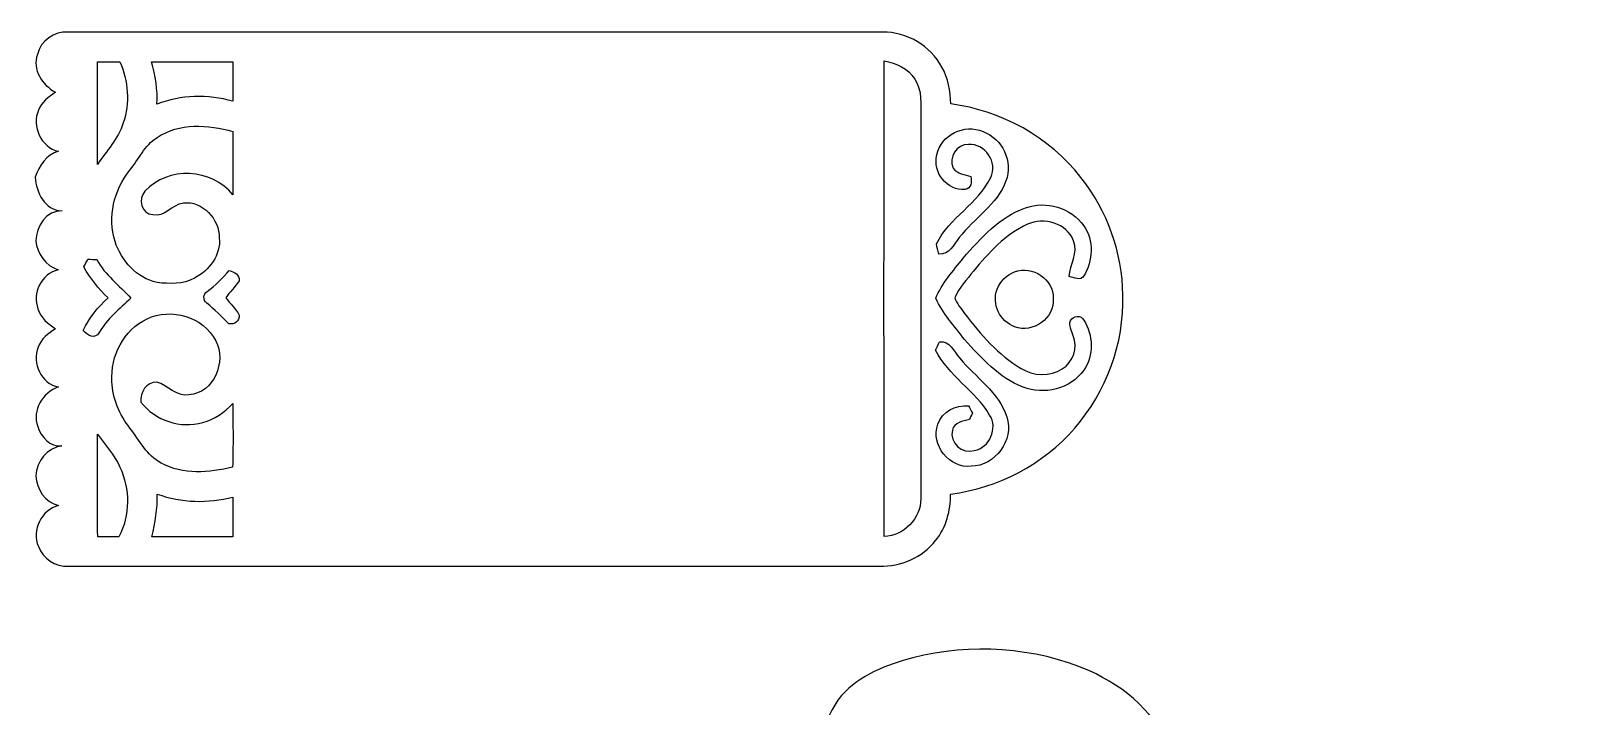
# Model space of a CAD drawing. Header units: centimetres. Extents: x -9.6 to 9.5, y -11.3 to 11.4.
# Drawn here: x -9.59 to 9.55, y 3.05 to 11.36 of the extents above; entities that cross this region are included whole.
import ezdxf

# ---------------------------------------------------------------- set-up
doc = ezdxf.new("R2010")
doc.units = ezdxf.units.CM
doc.header["$MEASUREMENT"] = 0
doc.layers.add('Camada 1', color=7, linetype='Continuous')

msp = doc.modelspace()

# ---------------------------------------------------------------- linework, layer by layer
at = {"layer": 'Camada 1', "color": 156}
for points, knots in [([(-9.51476, 11.07722), (-9.47701, 11.24514), (-9.31015, 11.36332), (-9.13977, 11.35097), (-9.13977, 11.35097), (-5.79895, 11.35133), (-2.45816, 11.35133), (0.88265, 11.35097), (0.88265, 11.35097), (1.18039, 11.35661), (1.47319, 11.18411), (1.61325, 10.92129), (1.61325, 10.92129), (1.69262, 10.78406), (1.71626, 10.62355), (1.7212, 10.46726), (1.7212, 10.46726), (2.34597, 10.38718), (2.93546, 10.06192), (3.32317, 9.56415), (3.32317, 9.56415), (3.64842, 9.15493), (3.8347, 8.6367), (3.83998, 8.11388), (3.83998, 8.11388), (3.85585, 7.52122), (3.63996, 6.92431), (3.24696, 6.47982), (3.24696, 6.47982), (2.86244, 6.03108), (2.30575, 5.74216), (1.72084, 5.66807), (1.72084, 5.66807), (1.72013, 5.46417), (1.66722, 5.25568), (1.53599, 5.09551), (1.53599, 5.09551), (1.37407, 4.88772), (1.10842, 4.77414), (0.84701, 4.77906), (0.84701, 4.77906), (-2.48108, 4.78013), (-5.80918, 4.77906), (-9.13729, 4.77979), (-9.13729, 4.77979), (-9.29604, 4.77237), (-9.44809, 4.87574), (-9.50382, 5.0232), (-9.50382, 5.0232), (-9.59167, 5.21935), (-9.46608, 5.47616), (-9.25653, 5.52626), (-9.25653, 5.52626), (-9.42199, 5.56541), (-9.52888, 5.72805), (-9.53487, 5.89209), (-9.53487, 5.89209), (-9.525, 6.07024), (-9.40011, 6.23675), (-9.21596, 6.26039), (-9.21596, 6.26039), (-9.3599, 6.24451), (-9.47243, 6.37117), (-9.50983, 6.49851), (-9.50983, 6.49851), (-9.5885, 6.69536), (-9.4495, 6.92114), (-9.25688, 6.9857), (-9.25688, 6.9857), (-9.46819, 7.02168), (-9.59026, 7.2831), (-9.50559, 7.4736), (-9.50559, 7.4736), (-9.4742, 7.57943), (-9.38141, 7.64575), (-9.29145, 7.69937), (-9.29145, 7.69937), (-9.38176, 7.76216), (-9.47842, 7.83342), (-9.50877, 7.94526), (-9.50877, 7.94526), (-9.58567, 8.13505), (-9.46361, 8.3827), (-9.26006, 8.42539), (-9.26006, 8.42539), (-9.41317, 8.47831), (-9.52394, 8.62223), (-9.53452, 8.78416), (-9.53452, 8.78416), (-9.52993, 8.95914), (-9.40716, 9.15846), (-9.21278, 9.15281), (-9.21278, 9.15281), (-9.42657, 9.16269), (-9.5324, 9.37577), (-9.54158, 9.56556), (-9.54158, 9.56556), (-9.49606, 9.70597), (-9.40787, 9.84355), (-9.25723, 9.88483), (-9.25723, 9.88483), (-9.46925, 9.93386), (-9.59343, 10.19527), (-9.50101, 10.39106), (-9.50101, 10.39106), (-9.46784, 10.49196), (-9.37436, 10.55088), (-9.29498, 10.61261), (-9.29498, 10.61261), (-9.45515, 10.70045), (-9.58461, 10.89166), (-9.51476, 11.07722)], [0, 0, 0, 0, 0.03448276, 0.03448276, 0.03448276, 0.03448276, 0.06896552, 0.06896552, 0.06896552, 0.06896552, 0.10344828, 0.10344828, 0.10344828, 0.10344828, 0.13793103, 0.13793103, 0.13793103, 0.13793103, 0.17241379, 0.17241379, 0.17241379, 0.17241379, 0.20689655, 0.20689655, 0.20689655, 0.20689655, 0.24137931, 0.24137931, 0.24137931, 0.24137931, 0.27586207, 0.27586207, 0.27586207, 0.27586207, 0.31034483, 0.31034483, 0.31034483, 0.31034483, 0.34482759, 0.34482759, 0.34482759, 0.34482759, 0.37931034, 0.37931034, 0.37931034, 0.37931034, 0.4137931, 0.4137931, 0.4137931, 0.4137931, 0.44827586, 0.44827586, 0.44827586, 0.44827586, 0.48275862, 0.48275862, 0.48275862, 0.48275862, 0.51724138, 0.51724138, 0.51724138, 0.51724138, 0.55172414, 0.55172414, 0.55172414, 0.55172414, 0.5862069, 0.5862069, 0.5862069, 0.5862069, 0.62068966, 0.62068966, 0.62068966, 0.62068966, 0.65517241, 0.65517241, 0.65517241, 0.65517241, 0.68965517, 0.68965517, 0.68965517, 0.68965517, 0.72413793, 0.72413793, 0.72413793, 0.72413793, 0.75862069, 0.75862069, 0.75862069, 0.75862069, 0.79310345, 0.79310345, 0.79310345, 0.79310345, 0.82758621, 0.82758621, 0.82758621, 0.82758621, 0.86206897, 0.86206897, 0.86206897, 0.86206897, 0.89655172, 0.89655172, 0.89655172, 0.89655172, 0.93103448, 0.93103448, 0.93103448, 0.93103448, 1, 1, 1, 1]), ([(-8.77817, 10.9869), (-8.77817, 10.9869), (-8.77817, 10.9869), (-8.77817, 10.9869), (-8.77817, 10.9869), (-8.77746, 10.56569), (-8.77782, 10.14483), (-8.77782, 9.72361), (-8.77782, 9.72361), (-8.66562, 9.88907), (-8.51958, 10.03793), (-8.46137, 10.23408), (-8.46137, 10.23408), (-8.37353, 10.47855), (-8.40069, 10.74984), (-8.50018, 10.98655), (-8.50018, 10.98655), (-8.59296, 10.9869), (-8.68538, 10.9869), (-8.77817, 10.9869)], [0, 0, 0, 0, 0.16666667, 0.16666667, 0.16666667, 0.16666667, 0.33333333, 0.33333333, 0.33333333, 0.33333333, 0.5, 0.5, 0.5, 0.5, 0.66666667, 0.66666667, 0.66666667, 0.66666667, 1, 1, 1, 1]), ([(-8.11106, 10.9869), (-8.11106, 10.9869), (-8.11106, 10.9869), (-8.11106, 10.9869), (-8.11106, 10.9869), (-8.0645, 10.81651), (-8.03345, 10.64119), (-8.04615, 10.46373), (-8.04615, 10.46373), (-7.74876, 10.57839), (-7.4168, 10.58967), (-7.11129, 10.50008), (-7.11129, 10.50008), (-7.10917, 10.6627), (-7.10988, 10.82498), (-7.10952, 10.98726), (-7.10952, 10.98726), (-7.44326, 10.98655), (-7.77733, 10.98726), (-8.11106, 10.9869)], [0, 0, 0, 0, 0.16666667, 0.16666667, 0.16666667, 0.16666667, 0.33333333, 0.33333333, 0.33333333, 0.33333333, 0.5, 0.5, 0.5, 0.5, 0.66666667, 0.66666667, 0.66666667, 0.66666667, 1, 1, 1, 1]), ([(0.9024, 10.99784), (0.9024, 10.99784), (0.9024, 10.99784), (0.9024, 10.99784), (0.9024, 10.99784), (0.89992, 9.04769), (0.89992, 7.09753), (0.9024, 5.14738), (0.9024, 5.14738), (1.14511, 5.15267), (1.35431, 5.36609), (1.3529, 5.60846), (1.3529, 5.60846), (1.35395, 7.17232), (1.35254, 8.73653), (1.35361, 10.30075), (1.35361, 10.30075), (1.3522, 10.4588), (1.37371, 10.63201), (1.27952, 10.77066), (1.27952, 10.77066), (1.20227, 10.90682), (1.0481, 10.96715), (0.9024, 10.99784)], [0, 0, 0, 0, 0.14285714, 0.14285714, 0.14285714, 0.14285714, 0.28571429, 0.28571429, 0.28571429, 0.28571429, 0.42857143, 0.42857143, 0.42857143, 0.42857143, 0.57142857, 0.57142857, 0.57142857, 0.57142857, 0.71428571, 0.71428571, 0.71428571, 0.71428571, 1, 1, 1, 1]), ([(-8.04368, 10.05451), (-8.04368, 10.05451), (-8.04368, 10.05451), (-8.04368, 10.05451), (-8.04368, 10.05451), (-8.19784, 9.95785), (-8.2691, 9.78358), (-8.382, 9.64847), (-8.382, 9.64847), (-8.57532, 9.40787), (-8.6554, 9.07308), (-8.5612, 8.7757), (-8.5612, 8.7757), (-8.48395, 8.53898), (-8.29345, 8.32449), (-8.04403, 8.26946), (-8.04403, 8.26946), (-7.89023, 8.255), (-7.72195, 8.24335), (-7.58296, 8.32449), (-7.58296, 8.32449), (-7.40163, 8.41622), (-7.25594, 8.60918), (-7.27779, 8.82015), (-7.27779, 8.82015), (-7.27709, 9.04804), (-7.48135, 9.27981), (-7.71983, 9.24912), (-7.71983, 9.24912), (-7.85953, 9.2329), (-7.94843, 9.07379), (-8.0973, 9.10554), (-8.0973, 9.10554), (-8.23453, 9.10695), (-8.28181, 9.3038), (-8.19255, 9.3927), (-8.19255, 9.3927), (-7.91139, 9.70386), (-7.36917, 9.67598), (-7.11059, 9.3479), (-7.11059, 9.3479), (-7.10988, 9.6079), (-7.10881, 9.86754), (-7.11093, 10.12754), (-7.11093, 10.12754), (-7.41432, 10.21468), (-7.76993, 10.23725), (-8.04368, 10.05451)], [0, 0, 0, 0, 0.07692308, 0.07692308, 0.07692308, 0.07692308, 0.15384615, 0.15384615, 0.15384615, 0.15384615, 0.23076923, 0.23076923, 0.23076923, 0.23076923, 0.30769231, 0.30769231, 0.30769231, 0.30769231, 0.38461538, 0.38461538, 0.38461538, 0.38461538, 0.46153846, 0.46153846, 0.46153846, 0.46153846, 0.53846154, 0.53846154, 0.53846154, 0.53846154, 0.61538462, 0.61538462, 0.61538462, 0.61538462, 0.69230769, 0.69230769, 0.69230769, 0.69230769, 0.76923077, 0.76923077, 0.76923077, 0.76923077, 0.84615385, 0.84615385, 0.84615385, 0.84615385, 1, 1, 1, 1]), ([(1.55187, 9.84073), (1.55187, 9.84073), (1.55187, 9.84073), (1.55187, 9.84073), (1.55187, 9.84073), (1.49224, 9.62836), (1.67852, 9.3987), (1.89723, 9.41317), (1.89723, 9.41317), (1.98084, 9.42622), (1.97555, 9.50806), (1.97097, 9.57473), (1.97097, 9.57473), (1.89618, 9.60296), (1.79846, 9.60437), (1.7519, 9.67916), (1.7519, 9.67916), (1.6898, 9.80863), (1.79599, 9.97479), (1.93957, 9.96809), (1.93957, 9.96809), (2.14312, 9.98748), (2.30786, 9.74478), (2.21368, 9.56239), (2.21368, 9.56239), (2.05916, 9.23959), (1.7032, 9.06886), (1.54693, 8.74606), (1.54693, 8.74606), (1.55363, 8.70408), (1.56316, 8.6621), (1.5748, 8.62047), (1.5748, 8.62047), (1.70744, 8.60848), (1.75401, 8.73936), (1.82633, 8.82227), (1.82633, 8.82227), (2.01153, 9.05933), (2.29129, 9.22867), (2.40135, 9.51934), (2.40135, 9.51934), (2.49061, 9.75536), (2.35795, 10.04393), (2.11949, 10.12684), (2.11949, 10.12684), (1.89335, 10.2302), (1.59843, 10.08732), (1.55187, 9.84073)], [0, 0, 0, 0, 0.07692308, 0.07692308, 0.07692308, 0.07692308, 0.15384615, 0.15384615, 0.15384615, 0.15384615, 0.23076923, 0.23076923, 0.23076923, 0.23076923, 0.30769231, 0.30769231, 0.30769231, 0.30769231, 0.38461538, 0.38461538, 0.38461538, 0.38461538, 0.46153846, 0.46153846, 0.46153846, 0.46153846, 0.53846154, 0.53846154, 0.53846154, 0.53846154, 0.61538462, 0.61538462, 0.61538462, 0.61538462, 0.69230769, 0.69230769, 0.69230769, 0.69230769, 0.76923077, 0.76923077, 0.76923077, 0.76923077, 0.84615385, 0.84615385, 0.84615385, 0.84615385, 1, 1, 1, 1]), ([(2.63983, 9.18738), (2.63983, 9.18738), (2.63983, 9.18738), (2.63983, 9.18738), (2.63983, 9.18738), (2.32163, 9.07768), (2.09232, 8.81556), (1.87501, 8.57179), (1.87501, 8.57179), (1.75436, 8.41339), (1.61325, 8.26276), (1.5367, 8.07684), (1.5367, 8.07684), (1.62453, 7.88882), (1.76564, 7.73219), (1.8923, 7.5692), (1.8923, 7.5692), (2.09797, 7.33953), (2.31634, 7.09753), (2.61126, 6.98465), (2.61126, 6.98465), (2.86843, 6.88057), (3.19792, 6.95924), (3.35774, 7.19208), (3.35774, 7.19208), (3.48721, 7.37059), (3.4731, 7.62599), (3.3595, 7.80837), (3.3595, 7.80837), (3.32705, 7.87505), (3.22932, 7.85953), (3.19369, 7.8045), (3.19369, 7.8045), (3.17146, 7.73994), (3.21027, 7.67715), (3.2265, 7.61576), (3.2265, 7.61576), (3.29247, 7.46972), (3.22721, 7.28909), (3.0935, 7.20689), (3.0935, 7.20689), (2.94216, 7.10881), (2.73861, 7.12011), (2.58762, 7.21289), (2.58762, 7.21289), (2.30433, 7.37729), (2.0895, 7.63376), (1.89194, 7.89023), (1.89194, 7.89023), (1.84855, 7.95266), (1.79246, 8.01017), (1.77024, 8.08389), (1.77024, 8.08389), (1.82527, 8.20666), (1.92158, 8.30473), (2.0013, 8.41162), (2.0013, 8.41162), (2.19004, 8.636), (2.3943, 8.86424), (2.66629, 8.98736), (2.66629, 8.98736), (2.86561, 9.07768), (3.15419, 9.00147), (3.23249, 8.7831), (3.23249, 8.7831), (3.29459, 8.63423), (3.18769, 8.49241), (3.18028, 8.3439), (3.18028, 8.3439), (3.23778, 8.3319), (3.31645, 8.28569), (3.3595, 8.3513), (3.3595, 8.3513), (3.47169, 8.5351), (3.48791, 8.78945), (3.35879, 8.96937), (3.35879, 8.96937), (3.20428, 9.19198), (2.89172, 9.28088), (2.63983, 9.18738)], [0, 0, 0, 0, 0.04761905, 0.04761905, 0.04761905, 0.04761905, 0.0952381, 0.0952381, 0.0952381, 0.0952381, 0.14285714, 0.14285714, 0.14285714, 0.14285714, 0.19047619, 0.19047619, 0.19047619, 0.19047619, 0.23809524, 0.23809524, 0.23809524, 0.23809524, 0.28571429, 0.28571429, 0.28571429, 0.28571429, 0.33333333, 0.33333333, 0.33333333, 0.33333333, 0.38095238, 0.38095238, 0.38095238, 0.38095238, 0.42857143, 0.42857143, 0.42857143, 0.42857143, 0.47619048, 0.47619048, 0.47619048, 0.47619048, 0.52380952, 0.52380952, 0.52380952, 0.52380952, 0.57142857, 0.57142857, 0.57142857, 0.57142857, 0.61904762, 0.61904762, 0.61904762, 0.61904762, 0.66666667, 0.66666667, 0.66666667, 0.66666667, 0.71428571, 0.71428571, 0.71428571, 0.71428571, 0.76190476, 0.76190476, 0.76190476, 0.76190476, 0.80952381, 0.80952381, 0.80952381, 0.80952381, 0.85714286, 0.85714286, 0.85714286, 0.85714286, 0.9047619, 0.9047619, 0.9047619, 0.9047619, 1, 1, 1, 1]), ([(-8.89423, 8.55662), (-8.89423, 8.55662), (-8.89423, 8.55662), (-8.89423, 8.55662), (-8.89423, 8.55662), (-8.90658, 8.53369), (-8.93197, 8.48783), (-8.94432, 8.4649), (-8.94432, 8.4649), (-8.86812, 8.32097), (-8.76511, 8.19361), (-8.64729, 8.08214), (-8.64729, 8.08214), (-8.77111, 7.96712), (-8.88012, 7.83519), (-8.95244, 7.68139), (-8.95244, 7.68139), (-8.90658, 7.61824), (-8.8018, 7.56391), (-8.75594, 7.65668), (-8.75594, 7.65668), (-8.65928, 7.82708), (-8.50406, 7.94596), (-8.36541, 8.07861), (-8.36541, 8.07861), (-8.50829, 8.23418), (-8.68503, 8.36118), (-8.78346, 8.5538), (-8.78346, 8.5538), (-8.8205, 8.55486), (-8.85719, 8.55591), (-8.89423, 8.55662)], [0, 0, 0, 0, 0.11111111, 0.11111111, 0.11111111, 0.11111111, 0.22222222, 0.22222222, 0.22222222, 0.22222222, 0.33333333, 0.33333333, 0.33333333, 0.33333333, 0.44444444, 0.44444444, 0.44444444, 0.44444444, 0.55555556, 0.55555556, 0.55555556, 0.55555556, 0.66666667, 0.66666667, 0.66666667, 0.66666667, 0.77777778, 0.77777778, 0.77777778, 0.77777778, 1, 1, 1, 1]), ([(2.50789, 8.40105), (2.50789, 8.40105), (2.50789, 8.40105), (2.50789, 8.40105), (2.50789, 8.40105), (2.40982, 8.36507), (2.32903, 8.28604), (2.2934, 8.18761), (2.2934, 8.18761), (2.22037, 8.0077), (2.32867, 7.79144), (2.50825, 7.72653), (2.50825, 7.72653), (2.7312, 7.63656), (3.00284, 7.83554), (2.98343, 8.07543), (2.98343, 8.07543), (2.98767, 8.31074), (2.72486, 8.48465), (2.50789, 8.40105)], [0, 0, 0, 0, 0.16666667, 0.16666667, 0.16666667, 0.16666667, 0.33333333, 0.33333333, 0.33333333, 0.33333333, 0.5, 0.5, 0.5, 0.5, 0.66666667, 0.66666667, 0.66666667, 0.66666667, 1, 1, 1, 1]), ([(-7.42562, 8.15939), (-7.42562, 8.15939), (-7.42562, 8.15939), (-7.42562, 8.15939), (-7.42562, 8.15939), (-7.47642, 8.13152), (-7.48383, 8.04897), (-7.43162, 8.01722), (-7.43162, 8.01722), (-7.33565, 7.93891), (-7.25099, 7.84789), (-7.15997, 7.76393), (-7.15997, 7.76393), (-7.09188, 7.74734), (-7.02839, 7.79885), (-7.03474, 7.86977), (-7.03474, 7.86977), (-7.07319, 7.9516), (-7.14516, 8.01017), (-7.19701, 8.08284), (-7.19701, 8.08284), (-7.15151, 8.15833), (-7.07955, 8.21337), (-7.03545, 8.28992), (-7.03545, 8.28992), (-7.02239, 8.37106), (-7.09648, 8.39399), (-7.15503, 8.41939), (-7.15503, 8.41939), (-7.23511, 8.32272), (-7.32613, 8.2363), (-7.42562, 8.15939)], [0, 0, 0, 0, 0.11111111, 0.11111111, 0.11111111, 0.11111111, 0.22222222, 0.22222222, 0.22222222, 0.22222222, 0.33333333, 0.33333333, 0.33333333, 0.33333333, 0.44444444, 0.44444444, 0.44444444, 0.44444444, 0.55555556, 0.55555556, 0.55555556, 0.55555556, 0.66666667, 0.66666667, 0.66666667, 0.66666667, 0.77777778, 0.77777778, 0.77777778, 0.77777778, 1, 1, 1, 1]), ([(-8.16751, 7.82319), (-8.16751, 7.82319), (-8.16751, 7.82319), (-8.16751, 7.82319), (-8.16751, 7.82319), (-8.45431, 7.6909), (-8.62048, 7.36211), (-8.5986, 7.05272), (-8.5986, 7.05272), (-8.59367, 6.84247), (-8.50335, 6.6435), (-8.37706, 6.47841), (-8.37706, 6.47841), (-8.25747, 6.32882), (-8.17138, 6.14045), (-7.99253, 6.04979), (-7.99253, 6.04979), (-7.72478, 5.89808), (-7.40163, 5.9316), (-7.11412, 5.99827), (-7.11412, 5.99827), (-7.106, 6.25863), (-7.11022, 6.51932), (-7.11129, 6.78003), (-7.11129, 6.78003), (-7.21676, 6.67843), (-7.3346, 6.58035), (-7.48171, 6.54861), (-7.48171, 6.54861), (-7.75582, 6.46677), (-8.06943, 6.57331), (-8.24264, 6.79944), (-8.24264, 6.79944), (-8.25394, 6.91797), (-8.17845, 7.05097), (-8.0458, 7.04391), (-8.0458, 7.04391), (-7.90821, 7.00829), (-7.80837, 6.86257), (-7.65245, 6.88657), (-7.65245, 6.88657), (-7.34625, 6.90845), (-7.18572, 7.29791), (-7.3226, 7.55402), (-7.3226, 7.55402), (-7.47041, 7.85247), (-7.874, 7.96431), (-8.16751, 7.82319)], [0, 0, 0, 0, 0.07692308, 0.07692308, 0.07692308, 0.07692308, 0.15384615, 0.15384615, 0.15384615, 0.15384615, 0.23076923, 0.23076923, 0.23076923, 0.23076923, 0.30769231, 0.30769231, 0.30769231, 0.30769231, 0.38461538, 0.38461538, 0.38461538, 0.38461538, 0.46153846, 0.46153846, 0.46153846, 0.46153846, 0.53846154, 0.53846154, 0.53846154, 0.53846154, 0.61538462, 0.61538462, 0.61538462, 0.61538462, 0.69230769, 0.69230769, 0.69230769, 0.69230769, 0.76923077, 0.76923077, 0.76923077, 0.76923077, 0.84615385, 0.84615385, 0.84615385, 0.84615385, 1, 1, 1, 1]), ([(1.58221, 7.5385), (1.58221, 7.5385), (1.58221, 7.5385), (1.58221, 7.5385), (1.58221, 7.5385), (1.57056, 7.51382), (1.54693, 7.46441), (1.53528, 7.43973), (1.53528, 7.43973), (1.69228, 7.12152), (2.02211, 6.94124), (2.20027, 6.64033), (2.20027, 6.64033), (2.3054, 6.47805), (2.20098, 6.2378), (2.01153, 6.2036), (2.01153, 6.2036), (1.86407, 6.15631), (1.70215, 6.30132), (1.74166, 6.453), (1.74166, 6.453), (1.76106, 6.54755), (1.87395, 6.56307), (1.95085, 6.58636), (1.95085, 6.58636), (1.96037, 6.60576), (1.97872, 6.64457), (1.98825, 6.66396), (1.98825, 6.66396), (1.97626, 6.68655), (1.95297, 6.73206), (1.94098, 6.75462), (1.94098, 6.75462), (1.78364, 6.76556), (1.61361, 6.68443), (1.56457, 6.52638), (1.56457, 6.52638), (1.46967, 6.27238), (1.70744, 5.98028), (1.97379, 6.00886), (1.97379, 6.00886), (2.26942, 6.0131), (2.50155, 6.33306), (2.41299, 6.61599), (2.41299, 6.61599), (2.31527, 6.92219), (2.02706, 7.10211), (1.83161, 7.34024), (1.83161, 7.34024), (1.75823, 7.41927), (1.7145, 7.5625), (1.58221, 7.5385)], [0, 0, 0, 0, 0.07142857, 0.07142857, 0.07142857, 0.07142857, 0.14285714, 0.14285714, 0.14285714, 0.14285714, 0.21428571, 0.21428571, 0.21428571, 0.21428571, 0.28571429, 0.28571429, 0.28571429, 0.28571429, 0.35714286, 0.35714286, 0.35714286, 0.35714286, 0.42857143, 0.42857143, 0.42857143, 0.42857143, 0.5, 0.5, 0.5, 0.5, 0.57142857, 0.57142857, 0.57142857, 0.57142857, 0.64285714, 0.64285714, 0.64285714, 0.64285714, 0.71428571, 0.71428571, 0.71428571, 0.71428571, 0.78571429, 0.78571429, 0.78571429, 0.78571429, 0.85714286, 0.85714286, 0.85714286, 0.85714286, 1, 1, 1, 1]), ([(-8.77746, 6.40326), (-8.77746, 6.40326), (-8.77746, 6.40326), (-8.77746, 6.40326), (-8.77746, 6.40326), (-8.7757, 5.98275), (-8.7831, 5.56224), (-8.77322, 5.14173), (-8.77322, 5.14173), (-8.68679, 5.14208), (-8.60001, 5.14208), (-8.51358, 5.14066), (-8.51358, 5.14066), (-8.37564, 5.40456), (-8.37458, 5.73051), (-8.50088, 5.99897), (-8.50088, 5.99897), (-8.56932, 6.14856), (-8.68009, 6.27238), (-8.77746, 6.40326)], [0, 0, 0, 0, 0.16666667, 0.16666667, 0.16666667, 0.16666667, 0.33333333, 0.33333333, 0.33333333, 0.33333333, 0.5, 0.5, 0.5, 0.5, 0.66666667, 0.66666667, 0.66666667, 0.66666667, 1, 1, 1, 1]), ([(-8.0405, 5.66737), (-8.0405, 5.66737), (-8.0405, 5.66737), (-8.0405, 5.66737), (-8.0405, 5.66737), (-8.03875, 5.48957), (-8.06555, 5.31388), (-8.10824, 5.14173), (-8.10824, 5.14173), (-7.77592, 5.14244), (-7.44361, 5.14244), (-7.11129, 5.14208), (-7.11129, 5.14208), (-7.10917, 5.30472), (-7.11022, 5.46734), (-7.10952, 5.62997), (-7.10952, 5.62997), (-7.41432, 5.55342), (-7.74417, 5.558), (-8.0405, 5.66737)], [0, 0, 0, 0, 0.16666667, 0.16666667, 0.16666667, 0.16666667, 0.33333333, 0.33333333, 0.33333333, 0.33333333, 0.5, 0.5, 0.5, 0.5, 0.66666667, 0.66666667, 0.66666667, 0.66666667, 1, 1, 1, 1]), ([(1.25623, 3.6523), (1.97097, 3.83363), (2.7492, 3.786), (3.42759, 3.4932), (3.42759, 3.4932), (3.86644, 3.29459), (4.2873, 2.9531), (4.41642, 2.47085), (4.41642, 2.47085), (4.53354, 2.07327), (4.4076, 1.65452), (4.22627, 1.29716), (4.22627, 1.29716), (4.40265, 1.27212), (4.55365, 1.14477), (4.58681, 0.9666), (4.58681, 0.9666), (5.21899, 0.83431), (5.85857, 0.73907), (6.4904, 0.60678), (6.4904, 0.60678), (6.81319, 0.52069), (7.1053, 0.35418), (7.40056, 0.2025), (7.40056, 0.2025), (7.85812, -0.03352), (8.31108, -0.27763), (8.76582, -0.51929), (8.76582, -0.51929), (8.91363, -0.59831), (9.07097, -0.66922), (9.18879, -0.79233), (9.18879, -0.79233), (9.42516, -1.01318), (9.54405, -1.3402), (9.54298, -1.65981), (9.54298, -1.65981), (9.54899, -1.91876), (9.47278, -2.16992), (9.3853, -2.41087), (9.3853, -2.41087), (8.40458, -5.13467), (7.39563, -7.84825), (6.39692, -10.56569), (6.39692, -10.56569), (6.22899, -11.03029), (5.74357, -11.3418), (5.25497, -11.33897), (5.25497, -11.33897), (4.33846, -11.33439), (3.42194, -11.33439), (2.50506, -11.33016), (2.50506, -11.33016), (1.05938, -11.30757), (-0.38734, -11.31817), (-1.83339, -11.30935), (-1.83339, -11.30935), (-3.52672, -11.30406), (-5.22005, -11.29911), (-6.91339, -11.28888), (-6.91339, -11.28888), (-7.12435, -11.28642), (-7.34484, -11.30969), (-7.54345, -11.22221), (-7.54345, -11.22221), (-7.94173, -11.05853), (-8.21831, -10.7061), (-8.44902, -10.35685), (-8.44902, -10.35685), (-8.73301, -9.93281), (-9.01029, -9.50419), (-9.28404, -9.07308), (-9.28404, -9.07308), (-9.44845, -8.81944), (-9.51335, -8.5157), (-9.53452, -8.21796), (-9.53452, -8.21796), (-9.54369, -7.8807), (-9.43751, -7.5565), (-9.3666, -7.23053), (-9.3666, -7.23053), (-8.69033, -4.36667), (-8.00805, -1.50388), (-7.32683, 1.3589), (-7.32683, 1.3589), (-7.2591, 1.62031), (-7.227, 1.89971), (-7.07565, 2.13042), (-7.07565, 2.13042), (-6.87139, 2.47297), (-6.50945, 2.70544), (-6.11964, 2.776), (-6.11964, 2.776), (-5.71465, 2.87019), (-5.30119, 2.78165), (-4.90078, 2.70722), (-4.90078, 2.70722), (-3.417, 2.43028), (-1.93111, 2.16464), (-0.44803, 1.88489), (-0.44803, 1.88489), (-0.40957, 1.96215), (-0.37499, 2.05139), (-0.29174, 2.09055), (-0.29174, 2.09055), (-0.19473, 2.14911), (-0.07902, 2.12901), (0.02575, 2.1096), (0.02575, 2.1096), (0.07196, 2.48425), (0.13263, 2.88607), (0.37782, 3.18805), (0.37782, 3.18805), (0.60325, 3.44275), (0.93486, 3.56904), (1.25623, 3.6523)], [0, 0, 0, 0, 0.03333333, 0.03333333, 0.03333333, 0.03333333, 0.06666667, 0.06666667, 0.06666667, 0.06666667, 0.1, 0.1, 0.1, 0.1, 0.13333333, 0.13333333, 0.13333333, 0.13333333, 0.16666667, 0.16666667, 0.16666667, 0.16666667, 0.2, 0.2, 0.2, 0.2, 0.23333333, 0.23333333, 0.23333333, 0.23333333, 0.26666667, 0.26666667, 0.26666667, 0.26666667, 0.3, 0.3, 0.3, 0.3, 0.33333333, 0.33333333, 0.33333333, 0.33333333, 0.36666667, 0.36666667, 0.36666667, 0.36666667, 0.4, 0.4, 0.4, 0.4, 0.43333333, 0.43333333, 0.43333333, 0.43333333, 0.46666667, 0.46666667, 0.46666667, 0.46666667, 0.5, 0.5, 0.5, 0.5, 0.53333333, 0.53333333, 0.53333333, 0.53333333, 0.56666667, 0.56666667, 0.56666667, 0.56666667, 0.6, 0.6, 0.6, 0.6, 0.63333333, 0.63333333, 0.63333333, 0.63333333, 0.66666667, 0.66666667, 0.66666667, 0.66666667, 0.7, 0.7, 0.7, 0.7, 0.73333333, 0.73333333, 0.73333333, 0.73333333, 0.76666667, 0.76666667, 0.76666667, 0.76666667, 0.8, 0.8, 0.8, 0.8, 0.83333333, 0.83333333, 0.83333333, 0.83333333, 0.86666667, 0.86666667, 0.86666667, 0.86666667, 0.9, 0.9, 0.9, 0.9, 0.93333333, 0.93333333, 0.93333333, 0.93333333, 1, 1, 1, 1])]:
    msp.add_open_spline(points, degree=3, knots=knots, dxfattribs=at)

doc.saveas('drawing.dxf')
